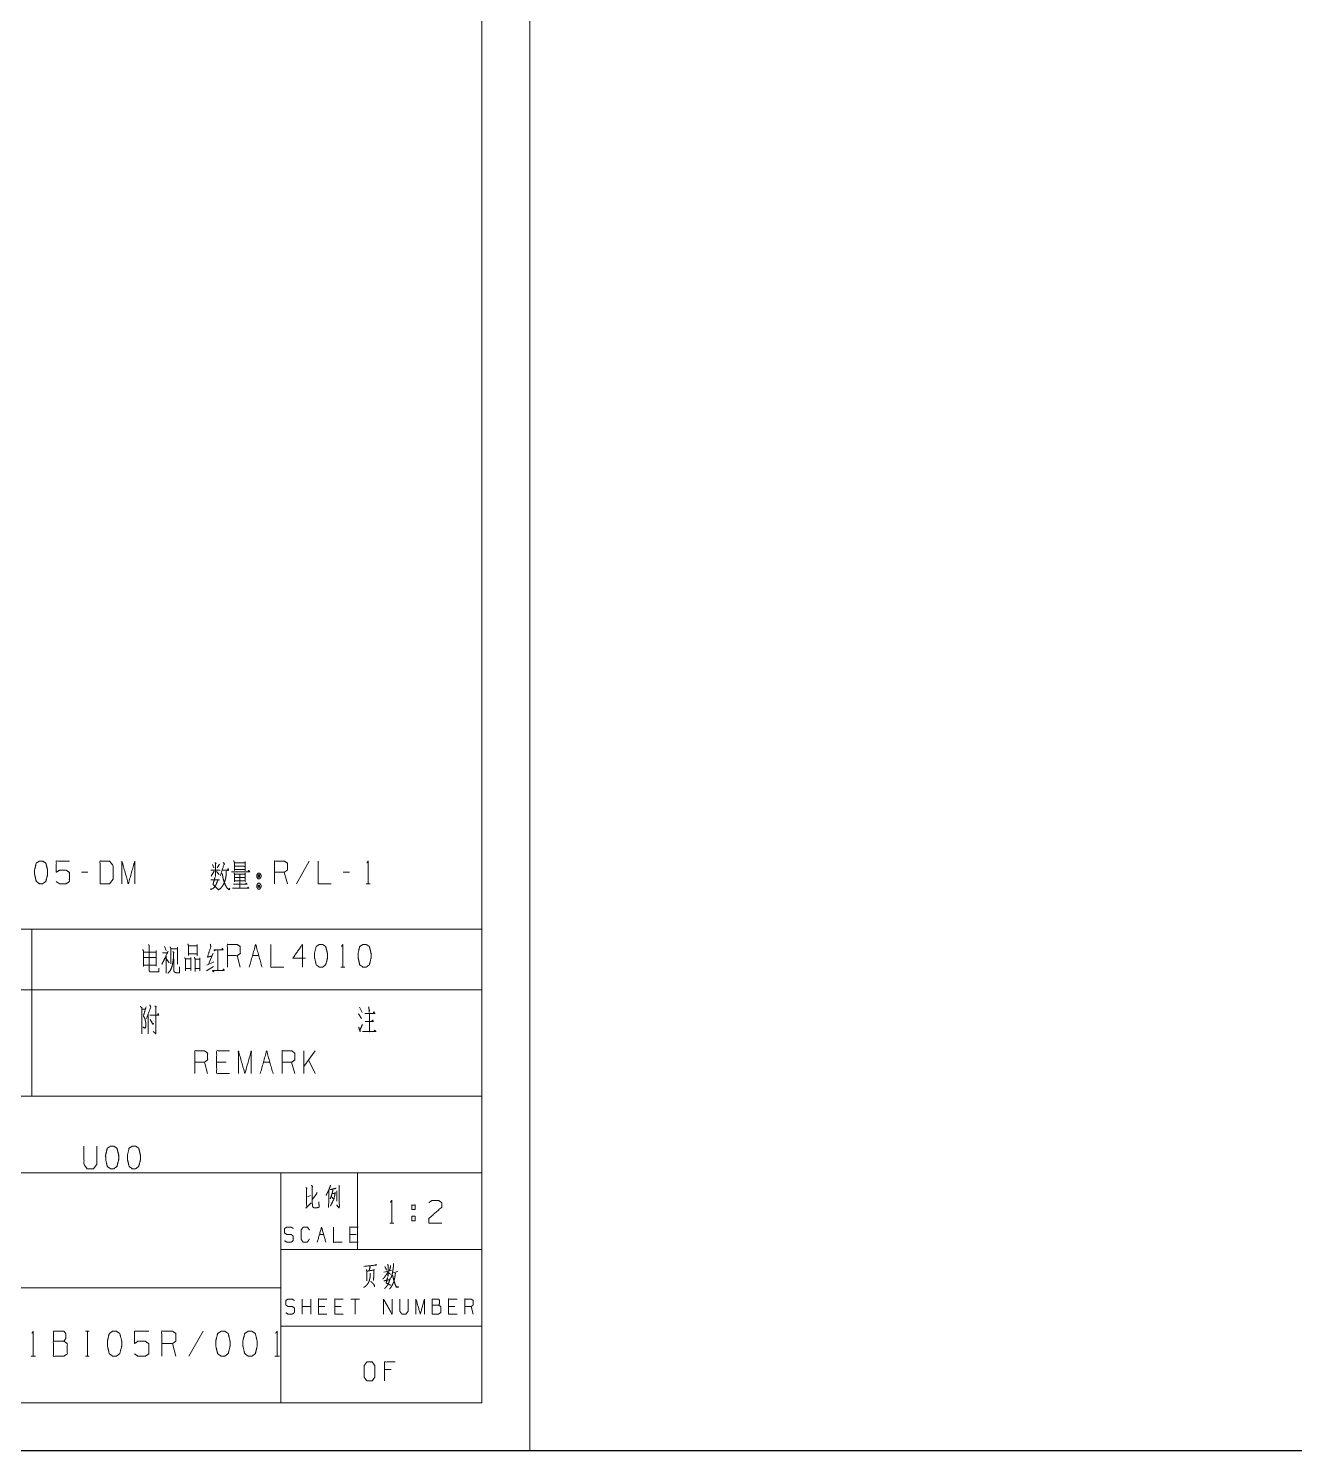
# Model space of a CAD drawing. Header units: millimetres. Extents: x 2210 to 79821, y -19430 to 2344.
# Drawn here: x 2577.4 to 2709.6, y 1492.8 to 1641.3 of the extents above; entities that cross this region are included whole.
import ezdxf

# ---------------------------------------------------------------- set-up
doc = ezdxf.new("R2010")
doc.units = ezdxf.units.MM
doc.layers.add('101', color=7, linetype='Continuous', true_color=0xffffff)

msp = doc.modelspace()

# ---------------------------------------------------------------- linework, layer by layer
msp.add_line((2209.78, 1492.82), (13049.16, 1492.82))
at = {"layer": '101', "color": 133, "linetype": 'Continuous', "lineweight": 18}
for p, q in [((2629.78, 1492.82), (2629.78, 1789.82)), ((2624.78, 1497.82), (2624.78, 1784.82)), ((2444.78, 1529.82), (2624.78, 1529.82)), ((2444.78, 1521.82), (2624.78, 1521.82)), ((2603.78, 1521.82), (2603.78, 1497.82)), ((2611.78, 1521.82), (2611.78, 1513.82)), ((2603.78, 1513.82), (2624.78, 1513.82)), ((2494.78, 1509.82), (2603.78, 1509.82)), ((2603.78, 1505.82), (2624.78, 1505.82)), ((2234.78, 1497.82), (2624.78, 1497.82)), ((2444.78, 1497.82), (2624.78, 1497.82)), ((2209.78, 1492.82), (2629.78, 1492.82))]:
    msp.add_line(p, q, dxfattribs=at)
at = {"layer": '101', "color": 72, "linetype": 'Continuous', "lineweight": 18}
for p, q in [((2596.64, 1554.01), (2596.8, 1553.66)), ((2597.38, 1554.06), (2597.15, 1553.66)), ((2606.75, 1554.38), (2605.41, 1552.01)), ((2583.65, 1553.21), (2582.98, 1553.21)), ((2596.48, 1552.43), (2597.4, 1552.43)), ((2596.83, 1553.31), (2596.52, 1552.81)), ((2597.06, 1553.28), (2597.35, 1552.96)), ((2604.48, 1552.01), (2604.14, 1553.21)), ((2610.97, 1553.21), (2610.3, 1553.21)), ((2612.7, 1552.01), (2613.12, 1552.01)), ((2547.78, 1547.28), (2577.78, 1547.28)), ((2577.78, 1547.28), (2624.78, 1547.28)), ((2577.78, 1547.28), (2577.78, 1540.93)), ((2624.78, 1547.28), (2624.78, 1540.93)), ((2589.46, 1544.85), (2590.73, 1544.85)), ((2590.77, 1545.05), (2590.77, 1543.42)), ((2591.65, 1545.47), (2591.81, 1545.05)), ((2596.71, 1544.77), (2596.27, 1543.67)), ((2597.23, 1545.05), (2597.23, 1543)), ((2599.56, 1543.3), (2599.22, 1544.5)), ((2600.82, 1544.5), (2601.5, 1544.5)), ((2589.46, 1544.32), (2590.73, 1544.32)), ((2589.48, 1543.52), (2590.73, 1543.52)), ((2591.82, 1544.22), (2592.12, 1543.75)), ((2596.04, 1542.9), (2596.77, 1543.37)), ((2596.06, 1543.52), (2596.78, 1543.85)), ((2610.05, 1543.3), (2610.48, 1543.3)), ((2547.78, 1540.93), (2577.78, 1540.93)), ((2577.78, 1540.93), (2577.78, 1529.82)), ((2577.78, 1540.93), (2624.78, 1540.93)), ((2624.78, 1540.93), (2624.78, 1529.82)), ((2589.3, 1538.92), (2589.65, 1538.92)), ((2590.63, 1539.27), (2590.8, 1539.12)), ((2611.99, 1539.12), (2612.29, 1538.57)), ((2589.95, 1538.42), (2589.95, 1536.35)), ((2611.91, 1538.42), (2612.21, 1537.95)), ((2607.36, 1534.56), (2606.19, 1532.91)), ((2606.19, 1532.18), (2606.19, 1534.56)), ((2596.15, 1532.18), (2595.82, 1533.38)), ((2598.09, 1533.38), (2597.09, 1533.38)), ((2601.98, 1533.38), (2602.65, 1533.38)), ((2605.26, 1532.18), (2604.92, 1533.38)), ((2607.36, 1532.18), (2606.69, 1533.61)), ((2547.78, 1529.82), (2577.78, 1529.82)), ((2577.78, 1529.82), (2624.78, 1529.82)), ((2606.56, 1519.32), (2606.88, 1519.44)), ((2615.16, 1516.56), (2615.58, 1516.56)), ((2617.47, 1517.29), (2617.47, 1516.81)), ((2617.47, 1517.29), (2617.8, 1517.29)), ((2607.82, 1515.38), (2608.26, 1515.38)), ((2611.66, 1515.38), (2610.99, 1515.38)), ((2614.56, 1511.45), (2615.35, 1511.62)), ((2615.47, 1511.39), (2616.01, 1511.51)), ((2606.02, 1507.07), (2606.02, 1508.64)), ((2606.91, 1507.87), (2606.02, 1507.87)), ((2606.91, 1507.07), (2606.91, 1508.64)), ((2608.39, 1507.87), (2607.72, 1507.87)), ((2610.08, 1507.87), (2609.42, 1507.87)), ((2612, 1508.64), (2611.11, 1508.64)), ((2611.56, 1508.64), (2611.56, 1507.07)), ((2621.96, 1507.87), (2621.3, 1507.87)), ((2623.88, 1507.07), (2623.66, 1507.87)), ((2583.41, 1505.29), (2583.79, 1505.29)), ((2583.61, 1505.29), (2583.61, 1502.67)), ((2595.67, 1505.29), (2594.18, 1502.67)), ((2592.84, 1502.67), (2592.47, 1503.99)), ((2577.72, 1502.67), (2578.19, 1502.67)), ((2583.41, 1502.67), (2583.79, 1502.67)), ((2603.18, 1502.67), (2603.64, 1502.67)), ((2615.3, 1501.28), (2614.62, 1501.28))]:
    msp.add_line(p, q, dxfattribs=at)
for points, knots in [([(2578.92, 1552.01), (2579.26, 1552.26), (2579.44, 1552.96), (2579.44, 1553.43), (2579.26, 1554.16), (2578.92, 1554.38), (2578.59, 1554.38), (2578.25, 1554.16), (2578.08, 1553.43), (2578.09, 1552.96), (2578.25, 1552.26), (2578.59, 1552.01), (2578.92, 1552.01)], [0, 0, 0.067525, 0.183972, 0.260585, 0.380946, 0.446143, 0.500306, 0.565503, 0.685864, 0.76253, 0.878312, 0.945837, 1, 1]), ([(2580.35, 1552.23), (2580.69, 1552.01), (2581.38, 1552.01), (2581.71, 1552.23), (2581.71, 1553.18), (2581.38, 1553.43), (2580.69, 1553.43), (2580.35, 1553.21), (2580.35, 1554.38), (2581.71, 1554.38)], [0, 0, 0.062227, 0.168343, 0.230571, 0.376816, 0.441265, 0.547381, 0.609609, 0.790491, 1, 1]), ([(2584.92, 1552.01), (2585.91, 1552.01), (2586.27, 1552.48), (2586.27, 1553.91), (2585.91, 1554.38), (2584.92, 1554.38), (2584.92, 1552.01)], [0, 0, 0.142134, 0.22716, 0.43179, 0.516817, 0.658951, 1, 1]), ([(2587.2, 1552.01), (2587.2, 1554.38), (2587.87, 1552.01), (2588.54, 1554.38), (2588.54, 1552.01)], [0, 0, 0.245192, 0.500001, 0.754808, 1, 1]), ([(2596.89, 1554.21), (2597.05, 1554.13), (2596.98, 1554.18), (2596.98, 1552.78), (2596.98, 1553.43), (2596.48, 1553.43), (2597.47, 1553.43)], [0, 0, 0.046318, 0.069122, 0.437819, 0.609001, 0.739334, 1, 1]), ([(2597.77, 1554.23), (2597.93, 1554.06), (2597.88, 1554.11), (2597.47, 1552.83)], [0, 0, 0.143541, 0.187765, 1, 1]), ([(2597.74, 1553.41), (2598.34, 1553.41), (2598.3, 1553.61), (2598.23, 1553.48)], [0, 0, 0.634139, 0.848449, 1, 1]), ([(2598.63, 1553.26), (2600.53, 1553.26), (2600.44, 1553.41), (2600.35, 1553.26)], [0, 0, 0.844514, 0.922257, 1, 1]), ([(2598.86, 1554.41), (2598.95, 1554.23), (2598.95, 1553.38), (2598.95, 1553.51), (2600.05, 1553.51), (2600.05, 1553.36), (2600.05, 1554.33), (2600.05, 1554.21), (2598.95, 1554.21), (2600.05, 1554.21), (2600.05, 1553.83), (2598.95, 1553.83)], [0, 0, 0.027308, 0.145702, 0.163113, 0.315749, 0.336643, 0.472448, 0.489859, 0.642495, 0.795131, 0.847364, 1, 1]), ([(2603.13, 1552.01), (2603.13, 1554.38), (2604.14, 1554.38), (2604.48, 1554.16), (2604.48, 1553.43), (2604.14, 1553.21), (2603.13, 1553.21)], [0, 0, 0.400951, 0.571036, 0.639278, 0.761673, 0.829915, 1, 1]), ([(2607.69, 1554.38), (2607.69, 1552.01), (2609.03, 1552.01)], [0, 0, 0.638733, 1, 1]), ([(2612.77, 1554.18), (2612.91, 1554.38), (2612.91, 1552.01)], [0, 0, 0.093486, 1, 1]), ([(2597.22, 1552.36), (2597.08, 1552.06), (2596.99, 1551.83), (2596.83, 1551.61), (2596.68, 1551.48), (2596.41, 1551.43)], [0, 0, 0.251062, 0.434039, 0.642627, 0.795774, 1, 1]), ([(2596.92, 1552.68), (2596.71, 1551.98), (2597.24, 1551.41)], [0, 0, 0.483242, 1, 1]), ([(2598.09, 1553.31), (2598.09, 1553.01), (2598.05, 1552.68), (2597.97, 1552.33), (2597.82, 1551.98), (2597.67, 1551.73), (2597.49, 1551.51), (2597.24, 1551.36)], [0, 0, 0.134095, 0.280225, 0.441582, 0.61031, 0.742762, 0.870651, 1, 1]), ([(2597.67, 1553.08), (2597.72, 1552.83), (2597.77, 1552.53), (2597.88, 1552.18), (2598.02, 1551.83), (2598.18, 1551.56), (2598.41, 1551.38), (2598.46, 1551.56)], [0, 0, 0.122117, 0.267685, 0.442441, 0.622812, 0.774616, 0.912628, 1, 1]), ([(2598.92, 1553.16), (2598.95, 1553.03), (2598.95, 1552.21), (2598.95, 1552.33), (2600.08, 1552.33), (2600.08, 1552.21), (2600.08, 1553.13), (2600.08, 1553.01), (2598.95, 1553.01), (2598.95, 1552.66), (2600.08, 1552.66), (2599.52, 1552.66), (2599.52, 1553.01), (2599.52, 1551.51), (2599.52, 1551.96), (2598.85, 1551.96), (2600.26, 1551.96), (2600.17, 1552.11), (2600.1, 1551.96)], [0, 0, 0.011507, 0.084583, 0.095655, 0.195851, 0.206923, 0.288856, 0.299928, 0.400124, 0.431126, 0.531322, 0.58142, 0.612421, 0.745286, 0.785146, 0.84464, 0.96989, 0.985312, 1, 1]), ([(2601.58, 1553.13), (2601.42, 1553.13), (2601.28, 1552.93), (2601.28, 1552.71), (2601.42, 1552.51), (2601.58, 1552.51), (2601.72, 1552.71), (2601.72, 1552.93), (2601.58, 1553.13)], [0, 0, 0.091014, 0.231144, 0.359872, 0.5, 0.591014, 0.731142, 0.859869, 1, 1]), ([(2601.72, 1551.86), (2601.58, 1552.08), (2601.42, 1552.08), (2601.28, 1551.86), (2601.28, 1551.66), (2601.42, 1551.43), (2601.58, 1551.43), (2601.72, 1551.66), (2601.72, 1551.86)], [0, 0, 0.149197, 0.238513, 0.387711, 0.5, 0.649197, 0.738513, 0.887711, 1, 1]), ([(2601.58, 1552.71), (2601.58, 1552.93), (2601.42, 1552.93)], [0, 0, 0.585813, 1, 1]), ([(2601.42, 1552.71), (2601.58, 1552.71), (2601.42, 1552.93), (2601.42, 1552.71)], [0, 0, 0.241164, 0.658904, 1, 1]), ([(2601.58, 1551.86), (2601.42, 1551.86), (2601.58, 1551.66), (2601.58, 1551.86)], [0, 0, 0.258824, 0.674604, 1, 1]), ([(2601.42, 1551.86), (2601.42, 1551.66), (2601.58, 1551.66)], [0, 0, 0.556976, 1, 1]), ([(2598.74, 1551.56), (2600.45, 1551.56), (2600.37, 1551.66), (2600.3, 1551.51)], [0, 0, 0.85139, 0.917652, 1, 1]), ([(2589.37, 1545.15), (2589.44, 1545), (2589.44, 1543.37)], [0, 0, 0.092597, 1, 1]), ([(2589.97, 1545.65), (2590.06, 1545.55), (2590.06, 1542.92), (2590.11, 1542.82), (2590.27, 1542.8), (2591.05, 1542.8), (2591.05, 1543.2)], [0, 0, 0.031698, 0.655157, 0.682037, 0.720284, 0.904996, 1, 1]), ([(2591.44, 1544.8), (2591.93, 1544.8), (2592.02, 1544.95), (2591.38, 1543.62), (2591.81, 1544.45), (2591.81, 1542.67)], [0, 0, 0.102218, 0.138179, 0.441776, 0.633382, 1, 1]), ([(2592.51, 1544.92), (2592.65, 1544.82), (2592.57, 1544.82), (2592.57, 1544.2), (2592.51, 1543.77), (2592.46, 1543.5), (2592.37, 1543.2), (2592.23, 1542.92), (2592, 1542.67)], [0, 0, 0.067741, 0.102315, 0.346795, 0.514328, 0.623882, 0.746214, 0.867178, 1, 1]), ([(2592.23, 1545.42), (2592.3, 1545.25), (2592.3, 1543.65)], [0, 0, 0.105514, 1, 1]), ([(2592.3, 1545.2), (2593.01, 1545.2), (2593.01, 1545.37), (2593.01, 1543.6)], [0, 0, 0.266094, 0.331958, 1, 1]), ([(2594.08, 1545.75), (2594.15, 1545.5), (2594.15, 1544.52), (2594.15, 1544.7), (2595.07, 1544.7), (2595.07, 1544.47), (2595.07, 1545.65), (2595.07, 1545.52), (2594.15, 1545.52)], [0, 0, 0.054432, 0.258706, 0.29537, 0.487932, 0.535072, 0.781249, 0.807438, 1, 1]), ([(2596.43, 1545.7), (2596.48, 1545.42), (2596.13, 1544.35), (2596.62, 1544.47)], [0, 0, 0.145701, 0.734427, 1, 1]), ([(2596.96, 1545.07), (2596.87, 1545), (2596.8, 1545.12), (2597.76, 1545.12), (2597.69, 1545.25), (2597.61, 1545.12)], [0, 0, 0.077218, 0.17288, 0.808676, 0.904338, 1, 1]), ([(2598.21, 1543.3), (2598.21, 1545.67), (2599.22, 1545.67), (2599.56, 1545.45), (2599.56, 1544.72), (2599.22, 1544.5), (2598.21, 1544.5)], [0, 0, 0.400951, 0.571036, 0.639278, 0.761673, 0.829915, 1, 1]), ([(2600.49, 1543.3), (2601.16, 1545.67), (2601.83, 1543.3)], [0, 0, 0.499999, 1, 1]), ([(2602.76, 1545.67), (2602.76, 1543.3), (2604.11, 1543.3)], [0, 0, 0.638733, 1, 1]), ([(2606.38, 1544.25), (2605.04, 1544.25), (2606.05, 1545.67), (2606.05, 1543.3)], [0, 0, 0.245869, 0.565295, 1, 1]), ([(2608.15, 1543.3), (2608.48, 1543.55), (2608.66, 1544.25), (2608.66, 1544.72), (2608.48, 1545.45), (2608.15, 1545.67), (2607.81, 1545.67), (2607.48, 1545.45), (2607.3, 1544.72), (2607.32, 1544.25), (2607.48, 1543.55), (2607.81, 1543.3), (2608.15, 1543.3)], [0, 0, 0.067524, 0.18397, 0.260582, 0.380942, 0.446139, 0.500302, 0.565504, 0.685862, 0.762527, 0.878308, 0.945837, 1, 1]), ([(2610.12, 1545.47), (2610.27, 1545.67), (2610.27, 1543.3)], [0, 0, 0.093495, 1, 1]), ([(2612.7, 1543.3), (2613.04, 1543.55), (2613.21, 1544.25), (2613.21, 1544.72), (2613.04, 1545.45), (2612.7, 1545.67), (2612.37, 1545.67), (2612.03, 1545.45), (2611.85, 1544.72), (2611.87, 1544.25), (2612.03, 1543.55), (2612.37, 1543.3), (2612.7, 1543.3)], [0, 0, 0.067525, 0.183972, 0.260585, 0.380946, 0.446143, 0.500306, 0.565503, 0.685864, 0.76253, 0.878312, 0.945837, 1, 1]), ([(2592.62, 1544.12), (2592.62, 1542.85), (2592.74, 1542.77), (2592.9, 1542.7), (2593.2, 1542.7), (2593.2, 1543.35)], [0, 0, 0.500781, 0.55761, 0.626688, 0.744702, 1, 1]), ([(2593.76, 1544.3), (2593.85, 1544.12), (2593.85, 1542.92), (2593.85, 1543.15), (2594.4, 1543.15), (2594.4, 1542.95), (2594.4, 1544.3), (2594.4, 1544.17), (2593.85, 1544.17)], [0, 0, 0.044639, 0.317869, 0.369099, 0.493859, 0.539397, 0.84678, 0.87524, 1, 1]), ([(2594.75, 1544.32), (2594.83, 1544.17), (2594.83, 1542.85), (2594.83, 1543.17), (2595.34, 1543.17), (2595.34, 1542.92), (2595.34, 1544.25), (2595.34, 1544.12), (2594.84, 1544.12)], [0, 0, 0.036663, 0.329593, 0.401444, 0.514757, 0.570026, 0.862955, 0.89059, 1, 1]), ([(2596.82, 1542.92), (2596.73, 1542.8), (2596.68, 1542.95), (2597.88, 1542.95), (2597.81, 1543.12), (2597.76, 1543)], [0, 0, 0.083253, 0.169787, 0.823494, 0.926146, 1, 1]), ([(2589.12, 1539.2), (2589.28, 1539.05), (2589.28, 1536.35)], [0, 0, 0.074914, 1, 1]), ([(2589.72, 1539.15), (2589.44, 1538.2), (2589.55, 1538.02), (2589.62, 1537.85), (2589.69, 1537.5), (2589.69, 1537.07), (2589.62, 1536.92), (2589.37, 1537.05)], [0, 0, 0.379822, 0.458229, 0.530553, 0.667378, 0.830233, 0.893776, 1, 1]), ([(2590.11, 1539.35), (2590.22, 1539.12), (2589.74, 1537.9)], [0, 0, 0.159107, 1, 1]), ([(2590.73, 1539.17), (2590.73, 1536.35), (2590.47, 1536.57)], [0, 0, 0.890401, 1, 1]), ([(2612.56, 1538.45), (2613.62, 1538.45), (2613.5, 1538.65), (2613.44, 1538.47)], [0, 0, 0.717261, 0.876328, 1, 1]), ([(2612.95, 1539.17), (2613.04, 1538.7), (2613.05, 1538.8), (2613, 1538.57)], [0, 0, 0.592181, 0.716658, 1, 1]), ([(2590.13, 1538.3), (2591.05, 1538.3), (2590.98, 1538.45), (2590.93, 1538.32)], [0, 0, 0.752923, 0.888763, 1, 1]), ([(2590.15, 1537.82), (2590.47, 1537.3), (2590.48, 1537.4), (2590.4, 1537.42)], [0, 0, 0.760418, 0.886215, 1, 1]), ([(2611.91, 1537.05), (2612.08, 1536.55), (2612.05, 1536.77), (2612.31, 1537.3)], [0, 0, 0.39393, 0.563113, 1, 1]), ([(2613.04, 1538.42), (2613.04, 1536.57), (2612.33, 1536.57), (2613.73, 1536.57), (2613.59, 1536.72), (2613.5, 1536.57)], [0, 0, 0.426906, 0.590047, 0.912256, 0.959823, 1, 1]), ([(2612.58, 1537.62), (2613.46, 1537.62), (2613.37, 1537.77), (2613.28, 1537.65)], [0, 0, 0.729813, 0.873574, 1, 1]), ([(2594.81, 1532.18), (2594.81, 1534.56), (2595.82, 1534.56), (2596.15, 1534.33), (2596.15, 1533.61), (2595.82, 1533.38), (2594.81, 1533.38)], [0, 0, 0.400952, 0.571031, 0.639278, 0.761674, 0.829922, 1, 1]), ([(2598.43, 1532.18), (2597.09, 1532.18), (2597.09, 1534.56), (2598.43, 1534.56)], [0, 0, 0.26539, 0.73461, 1, 1]), ([(2599.36, 1532.18), (2599.36, 1534.56), (2600.04, 1532.18), (2600.71, 1534.56), (2600.71, 1532.18)], [0, 0, 0.245192, 0.499999, 0.754808, 1, 1]), ([(2603.92, 1532.18), (2603.92, 1534.56), (2604.92, 1534.56), (2605.26, 1534.33), (2605.26, 1533.61), (2604.92, 1533.38), (2603.92, 1533.38)], [0, 0, 0.400951, 0.571036, 0.639278, 0.761673, 0.829915, 1, 1]), ([(2583.24, 1524.61), (2583.24, 1522.71), (2583.56, 1522.24), (2584.23, 1522.24), (2584.58, 1522.71), (2584.58, 1524.61)], [0, 0, 0.337149, 0.438597, 0.557783, 0.662851, 1, 1]), ([(2586.34, 1522.24), (2586.68, 1522.49), (2586.86, 1523.19), (2586.86, 1523.66), (2586.68, 1524.39), (2586.34, 1524.61), (2586.01, 1524.61), (2585.67, 1524.39), (2585.5, 1523.66), (2585.51, 1523.19), (2585.67, 1522.49), (2586.01, 1522.24), (2586.34, 1522.24)], [0, 0, 0.06753, 0.183975, 0.260587, 0.380945, 0.446148, 0.500311, 0.565508, 0.685867, 0.762532, 0.878313, 0.945837, 1, 1]), ([(2588.62, 1522.24), (2588.96, 1522.49), (2589.13, 1523.19), (2589.13, 1523.66), (2588.96, 1524.39), (2588.62, 1524.61), (2588.29, 1524.61), (2587.95, 1524.39), (2587.77, 1523.66), (2587.79, 1523.19), (2587.95, 1522.49), (2588.29, 1522.24), (2588.62, 1522.24)], [0, 0, 0.067525, 0.183972, 0.260585, 0.380946, 0.446143, 0.500306, 0.565504, 0.685865, 0.76253, 0.878312, 0.945837, 1, 1]), ([(2606.4, 1520.29), (2606.55, 1520.17), (2606.46, 1520.21), (2606.49, 1518.22), (2606.4, 1518.14), (2606.96, 1518.7)], [0, 0, 0.060255, 0.090729, 0.71461, 0.752496, 1, 1]), ([(2607, 1520.52), (2607.12, 1520.37), (2607.07, 1520.42), (2607.07, 1519.55), (2607.07, 1518.86), (2607.07, 1518.76), (2607.09, 1518.37), (2607.13, 1518.26), (2607.19, 1518.2), (2607.32, 1518.16), (2607.59, 1518.18), (2607.78, 1518.24), (2607.79, 1518.26), (2607.76, 1518.8)], [0, 0, 0.050887, 0.067371, 0.30486, 0.491459, 0.519732, 0.627242, 0.657953, 0.681265, 0.71898, 0.791172, 0.845841, 0.852765, 1, 1]), ([(2607.07, 1519.05), (2607.5, 1519.59), (2607.57, 1519.77)], [0, 0, 0.77398, 1, 1]), ([(2608.96, 1520.52), (2608.95, 1520.42), (2608.77, 1519.96), (2608.62, 1519.69), (2608.51, 1519.44)], [0, 0, 0.089072, 0.504979, 0.766001, 1, 1]), ([(2608.8, 1519.96), (2608.78, 1518.2), (2608.77, 1518.33), (2608.77, 1518.35), (2608.78, 1518.53)], [0, 0, 0.841012, 0.900786, 0.910681, 1, 1]), ([(2609.21, 1520.04), (2609.22, 1520), (2609.15, 1519.71), (2609.08, 1519.44), (2609, 1519.26), (2608.95, 1519.11)], [0, 0, 0.044891, 0.350478, 0.63559, 0.840224, 1, 1]), ([(2609.21, 1519.65), (2609.5, 1519.71), (2609.47, 1519.77), (2609.44, 1519.55), (2609.38, 1519.34), (2609.36, 1519.17), (2609.3, 1519.01), (2609.22, 1518.86), (2609.15, 1518.7), (2609.08, 1518.57), (2609, 1518.43), (2608.95, 1518.37)], [0, 0, 0.158182, 0.194476, 0.315843, 0.429568, 0.518472, 0.611327, 0.697145, 0.792857, 0.869066, 0.954883, 1, 1]), ([(2608.98, 1520.11), (2609, 1520.08), (2609.03, 1520.08), (2609.55, 1520.21), (2609.5, 1520.21), (2609.43, 1520.17)], [0, 0, 0.049781, 0.090425, 0.822292, 0.883256, 1, 1]), ([(2609.06, 1519.34), (2609.19, 1519.22), (2609.22, 1519.11)], [0, 0, 0.6273, 1, 1]), ([(2609.85, 1520.5), (2609.91, 1520.42), (2609.88, 1520.4), (2609.9, 1518.35), (2609.9, 1518.33), (2609.88, 1518.2), (2609.85, 1518.16), (2609.62, 1518.47), (2609.85, 1518.18), (2609.88, 1518.26)], [0, 0, 0.031372, 0.042462, 0.676473, 0.682877, 0.721567, 0.737252, 0.857566, 0.97283, 1, 1]), ([(2609.63, 1519.94), (2609.66, 1519.9), (2609.63, 1519.88), (2609.63, 1518.88), (2609.62, 1518.99), (2609.63, 1519.11)], [0, 0, 0.038712, 0.066084, 0.824707, 0.904517, 1, 1]), ([(2615.23, 1518.74), (2615.37, 1518.94), (2615.37, 1516.56)], [0, 0, 0.093487, 1, 1]), ([(2617.47, 1517.99), (2617.47, 1518.46), (2617.8, 1518.46), (2617.8, 1517.99), (2617.47, 1517.99)], [0, 0, 0.292916, 0.5, 0.792916, 1, 1]), ([(2619.25, 1518.71), (2619.57, 1518.94), (2620.26, 1518.94), (2620.59, 1518.71), (2620.59, 1518.24), (2619.23, 1517.04), (2619.25, 1516.56), (2620.59, 1516.56)], [0, 0, 0.069688, 0.192972, 0.265273, 0.350226, 0.674741, 0.759753, 1, 1]), ([(2611.88, 1514.58), (2610.99, 1514.58), (2610.99, 1516.16), (2611.88, 1516.16)], [0, 0, 0.265388, 0.734612, 1, 1]), ([(2617.8, 1517.29), (2617.8, 1516.81), (2617.47, 1516.81)], [0, 0, 0.585831, 1, 1]), ([(2604.19, 1514.73), (2604.41, 1514.58), (2604.87, 1514.58), (2605.09, 1514.75), (2605.09, 1515.21), (2604.87, 1515.38), (2604.42, 1515.38), (2604.19, 1515.53), (2604.19, 1516.01), (2604.42, 1516.16), (2604.87, 1516.16), (2605.09, 1516.01)], [0, 0, 0.068029, 0.184052, 0.254519, 0.372336, 0.442804, 0.555843, 0.62637, 0.748396, 0.818923, 0.931962, 1, 1]), ([(2606.78, 1514.9), (2606.55, 1514.58), (2606.12, 1514.58), (2605.9, 1514.9), (2605.9, 1515.84), (2606.12, 1516.16), (2606.57, 1516.16), (2606.79, 1515.84)], [0, 0, 0.114571, 0.243364, 0.357935, 0.638587, 0.753157, 0.885429, 1, 1]), ([(2607.6, 1514.58), (2608.04, 1516.16), (2608.49, 1514.58)], [0, 0, 0.499998, 1, 1]), ([(2609.29, 1516.16), (2609.29, 1514.58), (2610.18, 1514.58)], [0, 0, 0.638737, 1, 1]), ([(2612.47, 1512.05), (2613.81, 1512.2), (2613.75, 1512.22), (2613.61, 1512.2)], [0, 0, 0.865805, 0.905503, 1, 1]), ([(2613.08, 1512.11), (2613.11, 1511.99), (2613.01, 1511.6)], [0, 0, 0.238945, 1, 1]), ([(2614.65, 1512.03), (2614.78, 1511.8), (2614.81, 1511.66)], [0, 0, 0.640218, 1, 1]), ([(2614.95, 1512.3), (2614.98, 1512.15), (2614.98, 1511.02), (2614.95, 1511.16), (2614.98, 1511.29)], [0, 0, 0.094654, 0.823642, 0.918295, 1, 1]), ([(2615.25, 1512.15), (2615.25, 1512.05), (2615.13, 1511.57)], [0, 0, 0.174306, 1, 1]), ([(2615.55, 1512.34), (2615.55, 1512.22), (2615.54, 1511.99), (2615.5, 1511.7), (2615.45, 1511.39), (2615.39, 1511.14), (2615.32, 1510.91), (2615.3, 1510.85)], [0, 0, 0.081859, 0.232245, 0.425429, 0.632112, 0.800316, 0.957949, 1, 1]), ([(2613.1, 1511.35), (2613.12, 1511.22), (2613.11, 1511.18), (2613.1, 1510.89), (2613.05, 1510.64), (2613.01, 1510.5), (2612.93, 1510.35), (2612.85, 1510.21), (2612.7, 1510.04), (2612.55, 1509.92), (2612.44, 1509.86)], [0, 0, 0.073225, 0.098424, 0.26494, 0.409696, 0.496582, 0.589746, 0.686975, 0.813798, 0.923947, 1, 1]), ([(2612.73, 1511.72), (2612.76, 1511.55), (2612.77, 1511.12), (2612.77, 1510.54), (2612.76, 1510.62), (2612.76, 1510.77)], [0, 0, 0.119124, 0.427226, 0.837796, 0.897358, 1, 1]), ([(2612.76, 1511.55), (2613.55, 1511.68), (2613.51, 1511.72), (2613.49, 1511.37), (2613.49, 1511), (2613.48, 1510.77), (2613.46, 1510.58), (2613.45, 1510.66), (2613.48, 1510.85)], [0, 0, 0.351984, 0.378534, 0.533493, 0.697426, 0.797814, 0.880033, 0.917028, 1, 1]), ([(2613.17, 1510.5), (2613.37, 1510.31), (2613.49, 1510.19), (2613.55, 1510.11), (2613.59, 1509.94), (2613.51, 1510.15)], [0, 0, 0.292982, 0.473564, 0.580848, 0.762106, 1, 1]), ([(2614.97, 1511.47), (2614.84, 1511.24), (2614.7, 1511.04), (2614.57, 1510.87), (2614.44, 1510.73)], [0, 0, 0.287233, 0.555137, 0.786183, 1, 1]), ([(2614.56, 1510.54), (2615.19, 1510.68), (2615.2, 1510.87), (2615.2, 1510.79), (2615.13, 1510.54), (2615.03, 1510.27), (2614.92, 1510.06), (2614.81, 1509.94), (2614.7, 1509.82), (2614.63, 1509.75)], [0, 0, 0.304469, 0.392577, 0.431617, 0.55371, 0.68947, 0.798366, 0.878841, 0.95475, 1, 1]), ([(2614.94, 1510.89), (2614.78, 1510.31), (2614.88, 1510.27), (2615, 1510.23), (2615.11, 1510.17), (2615.26, 1510.08)], [0, 0, 0.529111, 0.626299, 0.735529, 0.852099, 1, 1]), ([(2614.98, 1511.43), (2615.16, 1511.31), (2615.25, 1511.2)], [0, 0, 0.613114, 1, 1]), ([(2615.76, 1511.39), (2615.71, 1511.04), (2615.67, 1510.79), (2615.63, 1510.58), (2615.57, 1510.4), (2615.45, 1510.15), (2615.35, 1509.96), (2615.23, 1509.79), (2615.14, 1509.71)], [0, 0, 0.194372, 0.332632, 0.448613, 0.555646, 0.70616, 0.822691, 0.933849, 1, 1]), ([(2615.44, 1511.12), (2615.47, 1511.08), (2615.61, 1510.5), (2615.71, 1510.23), (2615.82, 1509.94), (2615.85, 1509.88), (2616.07, 1509.9), (2615.85, 1509.92), (2615.77, 1510.04)], [0, 0, 0.026719, 0.341744, 0.493482, 0.655463, 0.691641, 0.807838, 0.924035, 1, 1]), ([(2604.31, 1507.22), (2604.53, 1507.07), (2604.99, 1507.07), (2605.21, 1507.24), (2605.21, 1507.7), (2604.99, 1507.87), (2604.55, 1507.87), (2604.31, 1508.01), (2604.31, 1508.49), (2604.55, 1508.64), (2604.99, 1508.64), (2605.21, 1508.49)], [0, 0, 0.068036, 0.184055, 0.25452, 0.372334, 0.442799, 0.555845, 0.626371, 0.748393, 0.818918, 0.931964, 1, 1]), ([(2608.61, 1507.07), (2607.72, 1507.07), (2607.72, 1508.64), (2608.61, 1508.64)], [0, 0, 0.265394, 0.734606, 1, 1]), ([(2610.31, 1507.07), (2609.42, 1507.07), (2609.42, 1508.64), (2610.31, 1508.64)], [0, 0, 0.265394, 0.734606, 1, 1]), ([(2614.51, 1507.07), (2614.51, 1508.64), (2615.4, 1507.07), (2615.4, 1508.64)], [0, 0, 0.317573, 0.682427, 1, 1]), ([(2616.2, 1508.64), (2616.2, 1507.39), (2616.42, 1507.07), (2616.86, 1507.07), (2617.09, 1507.39), (2617.09, 1508.64)], [0, 0, 0.337149, 0.438598, 0.557784, 0.662851, 1, 1]), ([(2617.9, 1507.07), (2617.9, 1508.64), (2618.35, 1507.07), (2618.79, 1508.64), (2618.79, 1507.07)], [0, 0, 0.245192, 0.5, 0.754808, 1, 1]), ([(2619.6, 1508.01), (2619.6, 1508.64), (2620.27, 1508.64), (2620.37, 1508.49), (2620.37, 1508.18), (2620.27, 1508.01), (2619.6, 1508.01), (2619.6, 1507.07), (2620.25, 1507.07), (2620.48, 1507.22), (2620.48, 1507.87), (2620.27, 1508.01)], [0, 0, 0.115916, 0.238849, 0.272472, 0.33043, 0.366587, 0.48952, 0.663395, 0.784172, 0.83349, 0.952457, 1, 1]), ([(2622.19, 1507.07), (2621.3, 1507.07), (2621.3, 1508.64), (2622.19, 1508.64)], [0, 0, 0.265394, 0.734606, 1, 1]), ([(2622.99, 1507.07), (2622.99, 1508.64), (2623.66, 1508.64), (2623.88, 1508.49), (2623.88, 1508.01), (2623.66, 1507.87), (2622.99, 1507.87)], [0, 0, 0.400946, 0.571033, 0.639276, 0.76167, 0.829914, 1, 1]), ([(2577.8, 1505.07), (2577.95, 1505.29), (2577.95, 1502.67)], [0, 0, 0.093489, 1, 1]), ([(2580.04, 1504.24), (2580.04, 1505.29), (2581.15, 1505.29), (2581.33, 1505.04), (2581.33, 1504.52), (2581.15, 1504.24), (2580.04, 1504.24), (2580.04, 1502.67), (2581.13, 1502.67), (2581.5, 1502.92), (2581.5, 1503.99), (2581.15, 1504.24)], [0, 0, 0.115917, 0.238847, 0.272469, 0.330428, 0.366584, 0.489513, 0.663389, 0.784162, 0.833485, 0.952453, 1, 1]), ([(2586.61, 1502.67), (2586.98, 1502.95), (2587.18, 1503.72), (2587.18, 1504.24), (2586.98, 1505.04), (2586.61, 1505.29), (2586.24, 1505.29), (2585.87, 1505.04), (2585.68, 1504.24), (2585.7, 1503.72), (2585.87, 1502.95), (2586.24, 1502.67), (2586.61, 1502.67)], [0, 0, 0.067525, 0.183969, 0.260581, 0.380939, 0.446136, 0.500306, 0.565503, 0.685861, 0.762526, 0.878305, 0.94583, 1, 1]), ([(2588.51, 1502.92), (2588.88, 1502.67), (2589.64, 1502.67), (2590.01, 1502.92), (2590.01, 1503.97), (2589.64, 1504.24), (2588.88, 1504.24), (2588.51, 1503.99), (2588.51, 1505.29), (2590.01, 1505.29)], [0, 0, 0.062228, 0.168343, 0.230571, 0.376816, 0.441265, 0.547381, 0.609609, 0.790491, 1, 1]), ([(2591.35, 1502.67), (2591.35, 1505.29), (2592.47, 1505.29), (2592.84, 1505.04), (2592.84, 1504.24), (2592.47, 1503.99), (2591.35, 1503.99)], [0, 0, 0.400953, 0.571035, 0.639278, 0.761675, 0.829917, 1, 1]), ([(2597.93, 1502.67), (2598.3, 1502.95), (2598.49, 1503.72), (2598.49, 1504.24), (2598.3, 1505.04), (2597.93, 1505.29), (2597.56, 1505.29), (2597.19, 1505.04), (2596.99, 1504.24), (2597.01, 1503.72), (2597.19, 1502.95), (2597.56, 1502.67), (2597.93, 1502.67)], [0, 0, 0.067525, 0.18397, 0.260581, 0.38094, 0.446137, 0.500301, 0.565503, 0.685862, 0.762526, 0.878306, 0.945836, 1, 1]), ([(2600.76, 1502.67), (2601.13, 1502.95), (2601.32, 1503.72), (2601.32, 1504.24), (2601.13, 1505.04), (2600.76, 1505.29), (2600.39, 1505.29), (2600.02, 1505.04), (2599.82, 1504.24), (2599.84, 1503.72), (2600.02, 1502.95), (2600.39, 1502.67), (2600.76, 1502.67)], [0, 0, 0.067525, 0.183971, 0.260584, 0.380944, 0.446141, 0.500306, 0.565504, 0.685864, 0.762529, 0.87831, 0.945835, 1, 1]), ([(2603.25, 1505.07), (2603.41, 1505.29), (2603.41, 1502.67)], [0, 0, 0.093489, 1, 1]), ([(2612.77, 1500.1), (2613.33, 1500.1), (2613.61, 1500.5), (2613.61, 1501.68), (2613.33, 1502.07), (2612.77, 1502.07), (2612.48, 1501.68), (2612.48, 1500.5), (2612.77, 1500.1)], [0, 0, 0.102683, 0.191619, 0.409477, 0.498413, 0.601096, 0.691619, 0.909477, 1, 1]), ([(2614.62, 1500.1), (2614.62, 1502.07), (2615.73, 1502.07)], [0, 0, 0.638735, 1, 1])]:
    msp.add_open_spline(points, degree=1, knots=knots, dxfattribs=at)
msp.add_open_spline([(2601.64, 1532.18), (2602.31, 1534.56), (2602.98, 1532.18)], degree=1, dxfattribs=at)

doc.saveas('drawing.dxf')
